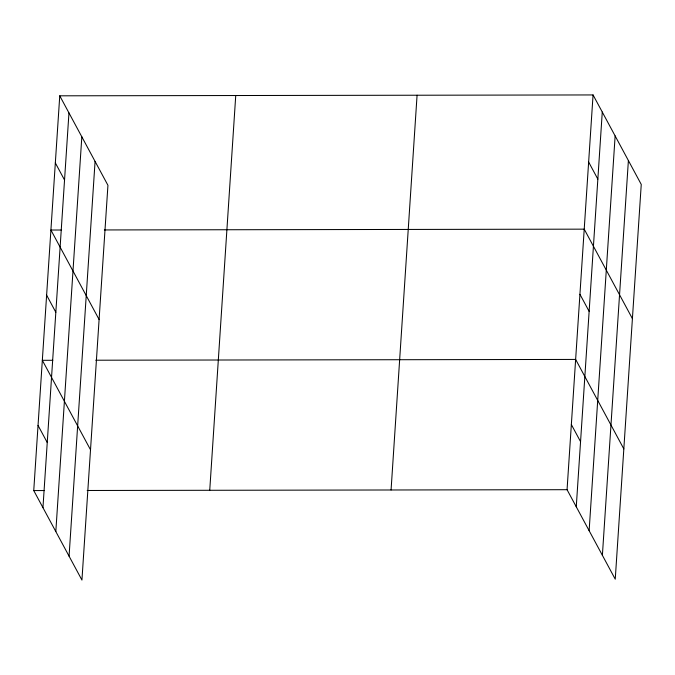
<?xml version="1.0" encoding="UTF-8"?>
<svg xmlns="http://www.w3.org/2000/svg" width="675" height="675" viewBox="0 0 675 675"><rect width="100%" height="100%" fill="white"/><g stroke="black" fill="none" stroke-linecap="round" stroke-linejoin="round"><path stroke-width="1.01" d="M59.754 95.816L107.941 185.304L81.937 580.061L33.75 490.573L59.754 95.816L593.063 94.939L641.25 184.427L615.246 579.184L567.059 489.696L593.063 94.939M42.955 507.676L68.96 112.911M55.822 531.562L81.827 136.797M69.069 556.175L95.074 161.409M209.739 490.286L235.744 95.521M391.07 489.983L417.074 95.226M576.264 506.798L602.269 112.033M589.132 530.685L615.136 135.92M602.387 555.297L628.391 160.54M61.391 230.015L50.912 230.032L99.098 319.52M104.338 229.947L584.221 229.154L632.408 318.642M52.81 360.29L42.331 360.307L90.517 449.795M95.757 360.214L575.64 359.429L623.827 448.917M33.75 490.573L44.229 490.556M87.176 490.489L567.059 489.696M588.642 162.042L597.847 179.145M579.935 294.292L589.14 311.386M571.354 424.558L580.559 441.661M55.333 162.92L64.538 180.023M46.626 295.169L55.831 312.263M38.045 425.436L47.25 442.538"/></g></svg>
